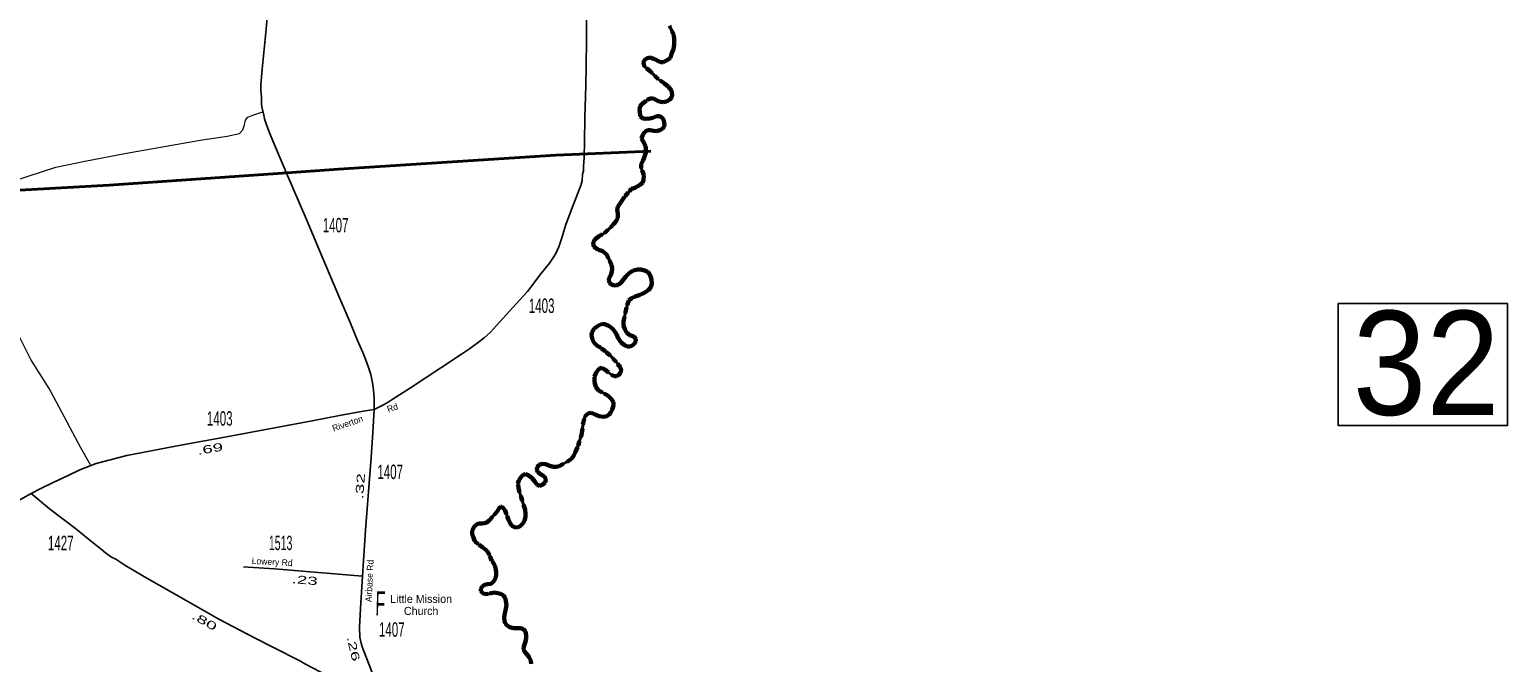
# Model space of a CAD drawing. Extents: x 546621 to 580268, y 97765 to 143943.
# Drawn here: x 575495 to 580112, y 118411 to 120387 of the extents above; entities that cross this region are included whole.
import ezdxf
from ezdxf.enums import TextEntityAlignment as Align

# ---------------------------------------------------------------- set-up
doc = ezdxf.new("R2010")
doc.units = 0
doc.header["$LTSCALE"] = 10
doc.linetypes.add('DASH_DOUBLE_DOT', pattern=[9.2, 5, -1.2, 0.3, -1.2, 0.3, -1.2])
doc.linetypes.add('SHORT_DASHED', pattern=[2.7, 1.5, -1.2])
for name, color, linetype, lineweight in [('11', 7, 'Continuous', 40), ('17', 7, 'Continuous', 25), ('22', 7, 'Continuous', 25), ('31', 7, 'Continuous', 35), ('32', 7, 'Continuous', 25), ('35', 7, 'Continuous', 13), ('52', 7, 'SHORT_DASHED', 60), ('56', 7, 'Continuous', 40), ('59', 7, 'DASH_DOUBLE_DOT', 13), ('8', 7, 'Continuous', 13)]:
    doc.layers.add(name, color=color, linetype=linetype, lineweight=lineweight)

msp = doc.modelspace()

# ---------------------------------------------------------------- linework, layer by layer
at = {"layer": '31', "lineweight": 25}
msp.add_lwpolyline([(579583.73, 119531.33), (580112.2, 119531.33), (580112.2, 119150.06), (579583.73, 119150.06)], close=True, dxfattribs=at)
at = {"layer": '32'}
for points in [[(576257.58, 120649.31), (576232.75, 120377.32), (576221.2, 120262.71), (576217.12, 120214.05), (576217.14, 120197.86), (576218.84, 120175.72), (576219.86, 120154.26), (576220.88, 120145.74), (576226.33, 120119.51), (576229.03, 120108.06), (576234.14, 120092.73), (576241.97, 120069.23), (576254.55, 120039), (576297.37, 119938.39), (576359.95, 119793.13), (576400.14, 119697.28), (576454.84, 119568.42), (576495.97, 119472.16), (576519.43, 119415.71), (576536.1, 119378.4), (576544.61, 119357.97), (576553.12, 119334.12), (576561.29, 119309.93), (576566.74, 119278.8), (576569.46, 119261.09), (576571.84, 119234.52), (576571.84, 119200.38)], [(576571.84, 119200.38), (576600.8, 119215.1), (576615.36, 119223.25), (576627.28, 119231.76), (576684.38, 119267.81), (576779.58, 119330.7), (576847.86, 119375.54), (576869.65, 119389.85), (576897.22, 119410.28), (576915.29, 119423.9), (576934.7, 119441.61), (576953.08, 119462.39), (577014.89, 119529.8), (577050.28, 119568.59), (577092.49, 119623.94), (577118.9, 119657.26), (577131.83, 119675.66), (577139.32, 119687.24), (577148.8, 119708.28), (577157.31, 119735.87), (577170.5, 119778.03), (577193.06, 119838.56), (577217.5, 119899.66), (577220.9, 119914.64), (577222.47, 119935.05), (577224.98, 119945.56), (577225.66, 119958.51), (577227.7, 119988.03), (577228.72, 120035.59), (577229.45, 120111.17), (577233.2, 120211.85), (577233.88, 120272.68), (577234.55, 120355.31), (577234.89, 120443.39)], [(575500.04, 118937.72), (575531.54, 118954.26), (575568.38, 118971.93), (575615.59, 118993.7), (575651.67, 119011.42), (575702.73, 119031.17), (575798.23, 119056.16), (575972.09, 119090.48), (576093.85, 119111.85), (576377.97, 119164.78), (576463.42, 119181.81), (576536.78, 119195.01), (576571.84, 119200.38)], [(576571.84, 119200.38), (576567.33, 119128.61), (576561.97, 119050.43), (576544.13, 118823.38), (576534.92, 118679.54)], [(575500.04, 118937.72), (575448.14, 118909.29), (575389.01, 118874.29), (575331.59, 118842.71), (575319.33, 118836.23), (575296.87, 118823.97), (575215, 118784.23)], [(576603.35, 118280.6), (576536.58, 118313.6), (576430.87, 118366.3), (576355.12, 118406.03), (576341.17, 118414.2), (576254.7, 118458.14), (576200.04, 118486.1), (576086.44, 118545.35), (575983.74, 118603.81), (575854.24, 118678.07), (575792.67, 118714.27), (575763.82, 118732.51), (575750.85, 118739.69), (575731.81, 118753.22), (575717.99, 118764.13), (575694.6, 118782.6), (575638.21, 118828.87), (575556.69, 118889.96), (575500.04, 118937.72)], [(576534.92, 118679.54), (576460.39, 118686.28), (576370.98, 118693.77), (576298.22, 118699.57), (576259.92, 118703), (576177.25, 118708.35), (576163.24, 118709.47)], [(576534.92, 118679.54), (576528.93, 118579.39), (576525.27, 118519.1), (576526.33, 118489.83), (576530.75, 118471.09), (576534.16, 118459.17), (576546.6, 118427.21), (576603.35, 118280.6)]]:
    msp.add_lwpolyline(points, dxfattribs=at)
at = {"layer": '35'}
for points in [[(575445.46, 119914.19), (575577.24, 119957.13), (575667.14, 119975.53), (575797.9, 120001.09), (576027.75, 120040.96), (576112.06, 120053.88), (576150.88, 120062.06), (576161.1, 120073.31), (576166.21, 120088.64), (576169.27, 120103.98), (576176.42, 120113.18), (576192.77, 120119.31), (576223.41, 120129.53)], [(575684.68, 119027.03), (575654.8, 119080.15), (575579.2, 119223.27), (575555.71, 119266.21), (575498.5, 119356.17), (575458.66, 119435.91)]]:
    msp.add_lwpolyline(points, dxfattribs=at)
at = {"layer": '52'}
for points in [[(577502.67, 120184.04), (577500, 120196.34), (577490.38, 120208.82), (577477.56, 120219.16), (577459.03, 120231.99), (577434.09, 120256.59), (577415.75, 120270.67), (577412.54, 120282.8), (577415.39, 120291.35), (577423.94, 120297.41), (577433.56, 120299.2), (577447.81, 120293.85), (577457.43, 120288.5), (577465.98, 120284.58), (577474.17, 120284.93), (577486.64, 120291.35), (577496.97, 120298.48), (577500.53, 120311.32), (577506.59, 120325.58), (577508.73, 120340.19), (577508.37, 120355.17), (577507.3, 120369.07), (577494.12, 120397.95)], [(577367.3, 119540.91), (577375.13, 119548.4), (577386.53, 119553.39), (577399.36, 119557.67), (577414.32, 119563.73), (577427.5, 119572.28), (577435.7, 119582.27), (577438.55, 119592.96), (577437.48, 119607.22), (577432.49, 119621.48), (577426.79, 119629.68), (577416.46, 119634.67), (577405.41, 119637.88), (577395.08, 119637.88), (577378.34, 119633.25), (577368.01, 119625.76), (577358.03, 119615.78), (577349.48, 119605.08), (577342.36, 119596.17), (577336.66, 119591.18), (577329.53, 119588.33), (577320.27, 119587.97), (577312.43, 119590.82), (577306.73, 119595.46), (577304.95, 119604.01), (577306.02, 119611.14), (577310.65, 119620.06), (577314.21, 119630.39), (577314.93, 119640.73), (577313.14, 119651.78), (577303.53, 119673.17), (577296.94, 119684.76), (577286.25, 119694.74), (577269.86, 119699.73), (577258.82, 119708.65), (577255.25, 119716.49), (577256.32, 119724.33), (577260.6, 119731.46), (577272, 119740.73), (577290.88, 119751.07), (577309.94, 119769.07), (577320.27, 119780.13), (577327.39, 119787.97), (577332.38, 119798.31), (577332.38, 119811.85), (577330.6, 119822.55), (577333.09, 119833.6), (577338.44, 119842.51), (577344.85, 119851.78), (577355.36, 119866.58), (577368.9, 119881.91), (577375.67, 119889.04), (577385.29, 119892.6), (577394.91, 119897.95), (577403.1, 119902.58), (577409.51, 119908.29), (577413.07, 119916.13), (577413.79, 119932.53), (577405.77, 119953.39), (577405.41, 119965.86), (577411.83, 119978.7), (577417.53, 119993.32), (577421.62, 120006.33), (577420.56, 120013.81), (577418.77, 120023.44), (577412.01, 120037.34), (577406.66, 120046.97), (577411.29, 120058.38), (577417.35, 120067.65), (577425.54, 120072.28), (577433.74, 120072.64), (577445.49, 120070.5), (577453.69, 120069.78), (577464.37, 120072.28), (577472.57, 120076.91), (577477.56, 120084.04), (577478.27, 120089.04), (577477.56, 120096.52), (577475.42, 120106.5), (577469.54, 120112.74), (577461.35, 120116.67), (577453.87, 120115.95), (577441.75, 120111.32), (577432.49, 120108.47), (577420.02, 120107.75), (577410.4, 120109.18), (577403.63, 120115.24), (577401.14, 120126.29), (577400.07, 120138.41), (577402.92, 120147.68), (577408.98, 120155.17), (577423.94, 120166.93), (577436.41, 120171.92), (577446.38, 120170.14), (577458.85, 120162.65), (577467.05, 120160.52), (577473.82, 120160.16), (577484.5, 120162.3), (577494.48, 120166.93), (577501.25, 120175.49), (577502.67, 120184.04)], [(577033.48, 118916.32), (577023.51, 118949.83), (577020.3, 118968.72), (577023.15, 118978.35), (577026, 118983.34), (577031.7, 118991.18), (577036.69, 118995.82), (577043.82, 118997.96), (577052.72, 118995.46), (577063.77, 118986.91), (577073.39, 118975.14), (577080.69, 118964.98), (577088.17, 118962.13), (577096.72, 118964.62), (577105.63, 118972.82), (577108.12, 118982.45), (577103.85, 118990.65), (577093.87, 118996.71), (577083.18, 119004.55), (577079.98, 119011.68), (577081.05, 119020.24), (577087.1, 119027.37), (577096.36, 119030.58), (577106.34, 119029.86), (577119.88, 119024.87), (577130.92, 119021.66), (577140.18, 119021.66), (577149.8, 119023.45), (577175.81, 119038.06), (577188.28, 119045.91), (577195.05, 119056.24), (577200.75, 119068.37), (577208.58, 119087.62), (577220.7, 119126.12), (577224.08, 119156.24), (577229.07, 119177.99), (577235.48, 119184.76), (577242.25, 119189.04), (577250.44, 119189.4), (577264.34, 119184.05), (577274.67, 119179.06), (577287.85, 119176.92), (577297.83, 119179.77), (577304.95, 119183.7), (577311.01, 119190.47), (577314.57, 119200.09), (577319.2, 119212.93), (577318.84, 119222.91), (577313.15, 119232.18), (577302.46, 119243.23), (577284.64, 119253.57), (577272.53, 119259.99), (577263.98, 119271.39), (577259.71, 119286.01), (577260.06, 119303.84), (577266.12, 119317.74), (577274.31, 119327.37), (577281.44, 119330.57), (577291.77, 119324.87), (577312.79, 119308.83), (577320.98, 119304.19), (577328.82, 119304.55), (577334.88, 119307.4), (577340.93, 119314.53), (577343.43, 119322.73), (577341.11, 119331.11), (577327.22, 119349.29), (577307.27, 119369.61), (577293.37, 119382.45), (577279.48, 119392.43), (577266.65, 119399.91), (577257.75, 119409.54), (577253.47, 119419.17), (577250.27, 119431.64), (577251.51, 119440.73), (577258.99, 119453.21), (577272.53, 119462.12), (577283.22, 119467.47), (577290.7, 119467.12), (577302.1, 119462.84), (577311.72, 119456.06), (577320.63, 119447.51), (577328.11, 119435.39), (577333.81, 119423.27), (577341.65, 119410.79), (577353.4, 119400.81), (577362.31, 119397.24), (577370.86, 119397.24), (577379.05, 119400.81), (577384.75, 119406.51), (577388.67, 119413.64), (577388.67, 119420.77), (577382.61, 119427.9), (577369.79, 119432.89), (577359.46, 119440.73), (577354.11, 119450.72), (577350.2, 119462.12), (577350.91, 119474.96), (577356.25, 119504.19), (577361.6, 119526.29), (577367.3, 119540.91)], [(577061.81, 118406.34), (577061.27, 118415.79), (577055.22, 118426.48), (577048.09, 118436.11), (577041.32, 118444.31), (577038.12, 118451.08), (577038.83, 118459.99), (577043.1, 118472.83), (577045.95, 118484.24), (577045.95, 118496), (577043.99, 118507.59), (577037.58, 118514.36), (577029.74, 118517.21), (577017.63, 118517.57), (577006.59, 118517.57), (576995.19, 118521.13), (576986.64, 118525.41), (576980.94, 118532.54), (576978.8, 118541.1), (576977.73, 118550.01), (576978.09, 118558.92), (576980.94, 118568.91), (576982.72, 118578.17), (576984.68, 118589.76), (576982.9, 118602.95), (576981.12, 118612.58), (576973.99, 118620.78), (576966.51, 118624.7), (576957.6, 118627.19), (576946.92, 118628.62), (576927.14, 118625.23), (576916.46, 118624.16), (576910.04, 118628.08), (576905.06, 118633.43), (576904.7, 118640.56), (576909.33, 118648.05), (576916.1, 118653.04), (576925.01, 118654.47), (576936.41, 118655.89), (576946.02, 118665.52), (576950.66, 118673.72), (576952.44, 118681.92), (576952.44, 118691.54), (576951.72, 118700.45), (576948.87, 118712.93), (576939.26, 118728.26), (576931.24, 118746.27), (576924.12, 118758.39), (576911.29, 118769.08), (576896.68, 118779.78), (576886.35, 118789.05), (576880.12, 118804.2), (576877.62, 118814.18), (576877.98, 118822.38), (576882.97, 118832), (576888.31, 118838.78), (576897.22, 118844.84), (576909.33, 118844.48), (576921.09, 118846.62), (576931.06, 118853.39), (576946.74, 118871.58), (576956.36, 118883.34), (576960.63, 118891.54), (576967.04, 118896.18), (576971.68, 118896.18), (576979.51, 118887.26), (576986.99, 118867.3), (576990.91, 118856.25), (576996.61, 118845.2), (577001.96, 118837), (577009.44, 118832.72), (577018.7, 118832), (577027.61, 118835.57), (577036.87, 118845.2), (577041.14, 118853.75), (577044.35, 118864.45), (577044.71, 118875.14), (577042.93, 118888.33), (577033.48, 118916.32)]]:
    msp.add_lwpolyline(points, dxfattribs=at)
at = {"layer": '56'}
msp.add_lwpolyline([(572174.15, 115025.94), (572307.8, 115554.81), (572354.61, 115743.71), (572397.3, 115928.85), (572442.72, 116107.84), (572762.76, 117391.83), (572813.99, 117596.91), (572860.82, 117765.77), (573243.75, 118225.05), (573571.94, 118614.8), (573928.61, 119032.32), (574349.35, 119531.55), (574606.93, 119822.08), (574786.25, 119840.59), (575015.37, 119860.15), (575743.36, 119901.02), (576270.1, 119937.12), (576460.12, 119950.43), (577138.98, 119994.16), (577435.42, 120006.52)], dxfattribs=at)
at = {"layer": '59', "linetype": 'Continuous', "lineweight": 40}
for points in [[(577502.67, 120184.04), (577500, 120196.34), (577490.38, 120208.82), (577477.56, 120219.16), (577459.03, 120231.99), (577434.09, 120256.59), (577415.75, 120270.67), (577412.54, 120282.8), (577415.39, 120291.35), (577423.94, 120297.41), (577433.56, 120299.2), (577447.81, 120293.85), (577457.43, 120288.5), (577465.98, 120284.58), (577474.17, 120284.93), (577486.64, 120291.35), (577496.97, 120298.48), (577500.53, 120311.32), (577506.59, 120325.58), (577508.73, 120340.19), (577508.37, 120355.17), (577507.3, 120369.07), (577494.12, 120397.95)], [(577367.3, 119540.91), (577375.13, 119548.4), (577386.53, 119553.39), (577399.36, 119557.67), (577414.32, 119563.73), (577427.5, 119572.28), (577435.7, 119582.27), (577438.55, 119592.96), (577437.48, 119607.22), (577432.49, 119621.48), (577426.79, 119629.68), (577416.46, 119634.67), (577405.41, 119637.88), (577395.08, 119637.88), (577378.34, 119633.25), (577368.01, 119625.76), (577358.03, 119615.78), (577349.48, 119605.08), (577342.36, 119596.17), (577336.66, 119591.18), (577329.53, 119588.33), (577320.27, 119587.97), (577312.43, 119590.82), (577306.73, 119595.46), (577304.95, 119604.01), (577306.02, 119611.14), (577310.65, 119620.06), (577314.21, 119630.39), (577314.93, 119640.73), (577313.14, 119651.78), (577303.53, 119673.17), (577296.94, 119684.76), (577286.25, 119694.74), (577269.86, 119699.73), (577258.82, 119708.65), (577255.25, 119716.49), (577256.32, 119724.33), (577260.6, 119731.46), (577272, 119740.73), (577290.88, 119751.07), (577309.94, 119769.07), (577320.27, 119780.13), (577327.39, 119787.97), (577332.38, 119798.31), (577332.38, 119811.85), (577330.6, 119822.55), (577333.09, 119833.6), (577338.44, 119842.51), (577344.85, 119851.78), (577355.36, 119866.58), (577368.9, 119881.91), (577375.67, 119889.04), (577385.29, 119892.6), (577394.91, 119897.95), (577403.1, 119902.58), (577409.51, 119908.29), (577413.07, 119916.13), (577413.79, 119932.53), (577405.77, 119953.39), (577405.41, 119965.86), (577411.83, 119978.7), (577417.53, 119993.32), (577421.62, 120006.33), (577420.56, 120013.81), (577418.77, 120023.44), (577412.01, 120037.34), (577406.66, 120046.97), (577411.29, 120058.38), (577417.35, 120067.65), (577425.54, 120072.28), (577433.74, 120072.64), (577445.49, 120070.5), (577453.69, 120069.78), (577464.37, 120072.28), (577472.57, 120076.91), (577477.56, 120084.04), (577478.27, 120089.04), (577477.56, 120096.52), (577475.42, 120106.5), (577469.54, 120112.74), (577461.35, 120116.67), (577453.87, 120115.95), (577441.75, 120111.32), (577432.49, 120108.47), (577420.02, 120107.75), (577410.4, 120109.18), (577403.63, 120115.24), (577401.14, 120126.29), (577400.07, 120138.41), (577402.92, 120147.68), (577408.98, 120155.17), (577423.94, 120166.93), (577436.41, 120171.92), (577446.38, 120170.14), (577458.85, 120162.65), (577467.05, 120160.52), (577473.82, 120160.16), (577484.5, 120162.3), (577494.48, 120166.93), (577501.25, 120175.49), (577502.67, 120184.04)], [(577033.48, 118916.32), (577023.51, 118949.83), (577020.3, 118968.72), (577023.15, 118978.35), (577026, 118983.34), (577031.7, 118991.18), (577036.69, 118995.82), (577043.82, 118997.96), (577052.72, 118995.46), (577063.77, 118986.91), (577073.39, 118975.14), (577080.69, 118964.98), (577088.17, 118962.13), (577096.72, 118964.62), (577105.63, 118972.82), (577108.12, 118982.45), (577103.85, 118990.65), (577093.87, 118996.71), (577083.18, 119004.55), (577079.98, 119011.68), (577081.05, 119020.24), (577087.1, 119027.37), (577096.36, 119030.58), (577106.34, 119029.86), (577119.88, 119024.87), (577130.92, 119021.66), (577140.18, 119021.66), (577149.8, 119023.45), (577175.81, 119038.06), (577188.28, 119045.91), (577195.05, 119056.24), (577200.75, 119068.37), (577208.58, 119087.62), (577220.7, 119126.12), (577224.08, 119156.24), (577229.07, 119177.99), (577235.48, 119184.76), (577242.25, 119189.04), (577250.44, 119189.4), (577264.34, 119184.05), (577274.67, 119179.06), (577287.85, 119176.92), (577297.83, 119179.77), (577304.95, 119183.7), (577311.01, 119190.47), (577314.57, 119200.09), (577319.2, 119212.93), (577318.84, 119222.91), (577313.15, 119232.18), (577302.46, 119243.23), (577284.64, 119253.57), (577272.53, 119259.99), (577263.98, 119271.39), (577259.71, 119286.01), (577260.06, 119303.84), (577266.12, 119317.74), (577274.31, 119327.37), (577281.44, 119330.57), (577291.77, 119324.87), (577312.79, 119308.83), (577320.98, 119304.19), (577328.82, 119304.55), (577334.88, 119307.4), (577340.93, 119314.53), (577343.43, 119322.73), (577341.11, 119331.11), (577327.22, 119349.29), (577307.27, 119369.61), (577293.37, 119382.45), (577279.48, 119392.43), (577266.65, 119399.91), (577257.75, 119409.54), (577253.47, 119419.17), (577250.27, 119431.64), (577251.51, 119440.73), (577258.99, 119453.21), (577272.53, 119462.12), (577283.22, 119467.47), (577290.7, 119467.12), (577302.1, 119462.84), (577311.72, 119456.06), (577320.63, 119447.51), (577328.11, 119435.39), (577333.81, 119423.27), (577341.65, 119410.79), (577353.4, 119400.81), (577362.31, 119397.24), (577370.86, 119397.24), (577379.05, 119400.81), (577384.75, 119406.51), (577388.67, 119413.64), (577388.67, 119420.77), (577382.61, 119427.9), (577369.79, 119432.89), (577359.46, 119440.73), (577354.11, 119450.72), (577350.2, 119462.12), (577350.91, 119474.96), (577356.25, 119504.19), (577361.6, 119526.29), (577367.3, 119540.91)], [(577061.81, 118406.34), (577061.27, 118415.79), (577055.22, 118426.48), (577048.09, 118436.11), (577041.32, 118444.31), (577038.12, 118451.08), (577038.83, 118459.99), (577043.1, 118472.83), (577045.95, 118484.24), (577045.95, 118496), (577043.99, 118507.59), (577037.58, 118514.36), (577029.74, 118517.21), (577017.63, 118517.57), (577006.59, 118517.57), (576995.19, 118521.13), (576986.64, 118525.41), (576980.94, 118532.54), (576978.8, 118541.1), (576977.73, 118550.01), (576978.09, 118558.92), (576980.94, 118568.91), (576982.72, 118578.17), (576984.68, 118589.76), (576982.9, 118602.95), (576981.12, 118612.58), (576973.99, 118620.78), (576966.51, 118624.7), (576957.6, 118627.19), (576946.92, 118628.62), (576927.14, 118625.23), (576916.46, 118624.16), (576910.04, 118628.08), (576905.06, 118633.43), (576904.7, 118640.56), (576909.33, 118648.05), (576916.1, 118653.04), (576925.01, 118654.47), (576936.41, 118655.89), (576946.02, 118665.52), (576950.66, 118673.72), (576952.44, 118681.92), (576952.44, 118691.54), (576951.72, 118700.45), (576948.87, 118712.93), (576939.26, 118728.26), (576931.24, 118746.27), (576924.12, 118758.39), (576911.29, 118769.08), (576896.68, 118779.78), (576886.35, 118789.05), (576880.12, 118804.2), (576877.62, 118814.18), (576877.98, 118822.38), (576882.97, 118832), (576888.31, 118838.78), (576897.22, 118844.84), (576909.33, 118844.48), (576921.09, 118846.62), (576931.06, 118853.39), (576946.74, 118871.58), (576956.36, 118883.34), (576960.63, 118891.54), (576967.04, 118896.18), (576971.68, 118896.18), (576979.51, 118887.26), (576986.99, 118867.3), (576990.91, 118856.25), (576996.61, 118845.2), (577001.96, 118837), (577009.44, 118832.72), (577018.7, 118832), (577027.61, 118835.57), (577036.87, 118845.2), (577041.14, 118853.75), (577044.35, 118864.45), (577044.71, 118875.14), (577042.93, 118888.33), (577033.48, 118916.32)]]:
    msp.add_lwpolyline(points, dxfattribs=at)

# ---------------------------------------------------------------- texts
at = {"layer": '11'}
for s, rotation, p in [('Riverton           Rd', 19.176, (576444.46, 119131.04)), ('Lowery Rd', 356.744, (576188.33, 118718.16)), ('Airbase Rd', 87.434, (576563.66, 118598.42))]:
    msp.add_text(s, height=20, rotation=rotation, dxfattribs=at).set_placement(p)
at = {"layer": '17'}
for s, rotation, width, p in [('.69', 9.952, 1.75, (576060.95, 119065.46)), ('.32', 85.508, 1.75, (576539.81, 118959.82)), ('.23', 355.441, 1.75, (576353.38, 118655.04)), ('.80', 330.352, 1.8, (576035, 118528.61)), ('.26', 283.289, 1.7, (576494.48, 118450.64))]:
    msp.add_text(s, height=25, rotation=rotation, dxfattribs=dict(at, width=width)).set_placement(p, align=Align.CENTER)
at = {"layer": '22', "width": 0.5}
msp.add_text('F', height=75, rotation=358.419, dxfattribs=at).set_placement((576589.73, 118557.45), align=Align.CENTER)
at = {"layer": '22'}
for s, p in [('Little Mission', (576718.12, 118596.37)), ('Church', (576718.12, 118558.87))]:
    msp.add_text(s, height=25, dxfattribs=at).set_placement(p, align=Align.CENTER)
at = {"layer": '31', "width": 0.95}
msp.add_text('32', height=325, dxfattribs=at).set_placement((579628.95, 119183.43))
at = {"layer": '8'}
for s, width, p in [('1407', 0.6, (576450.92, 119753.43)), ('1403', 0.6, (577094.66, 119501.73)), ('1403', 0.6, (576088.86, 119149.85)), ('1407', 0.6, (576621.47, 118983.13)), ('1427', 0.6, (575592.2, 118760.93)), ('1513', 0.55, (576279.1, 118761.22)), ('1407', 0.6, (576626.45, 118490.79))]:
    msp.add_text(s, height=45, dxfattribs=dict(at, width=width)).set_placement(p, align=Align.CENTER)

doc.saveas('drawing.dxf')
